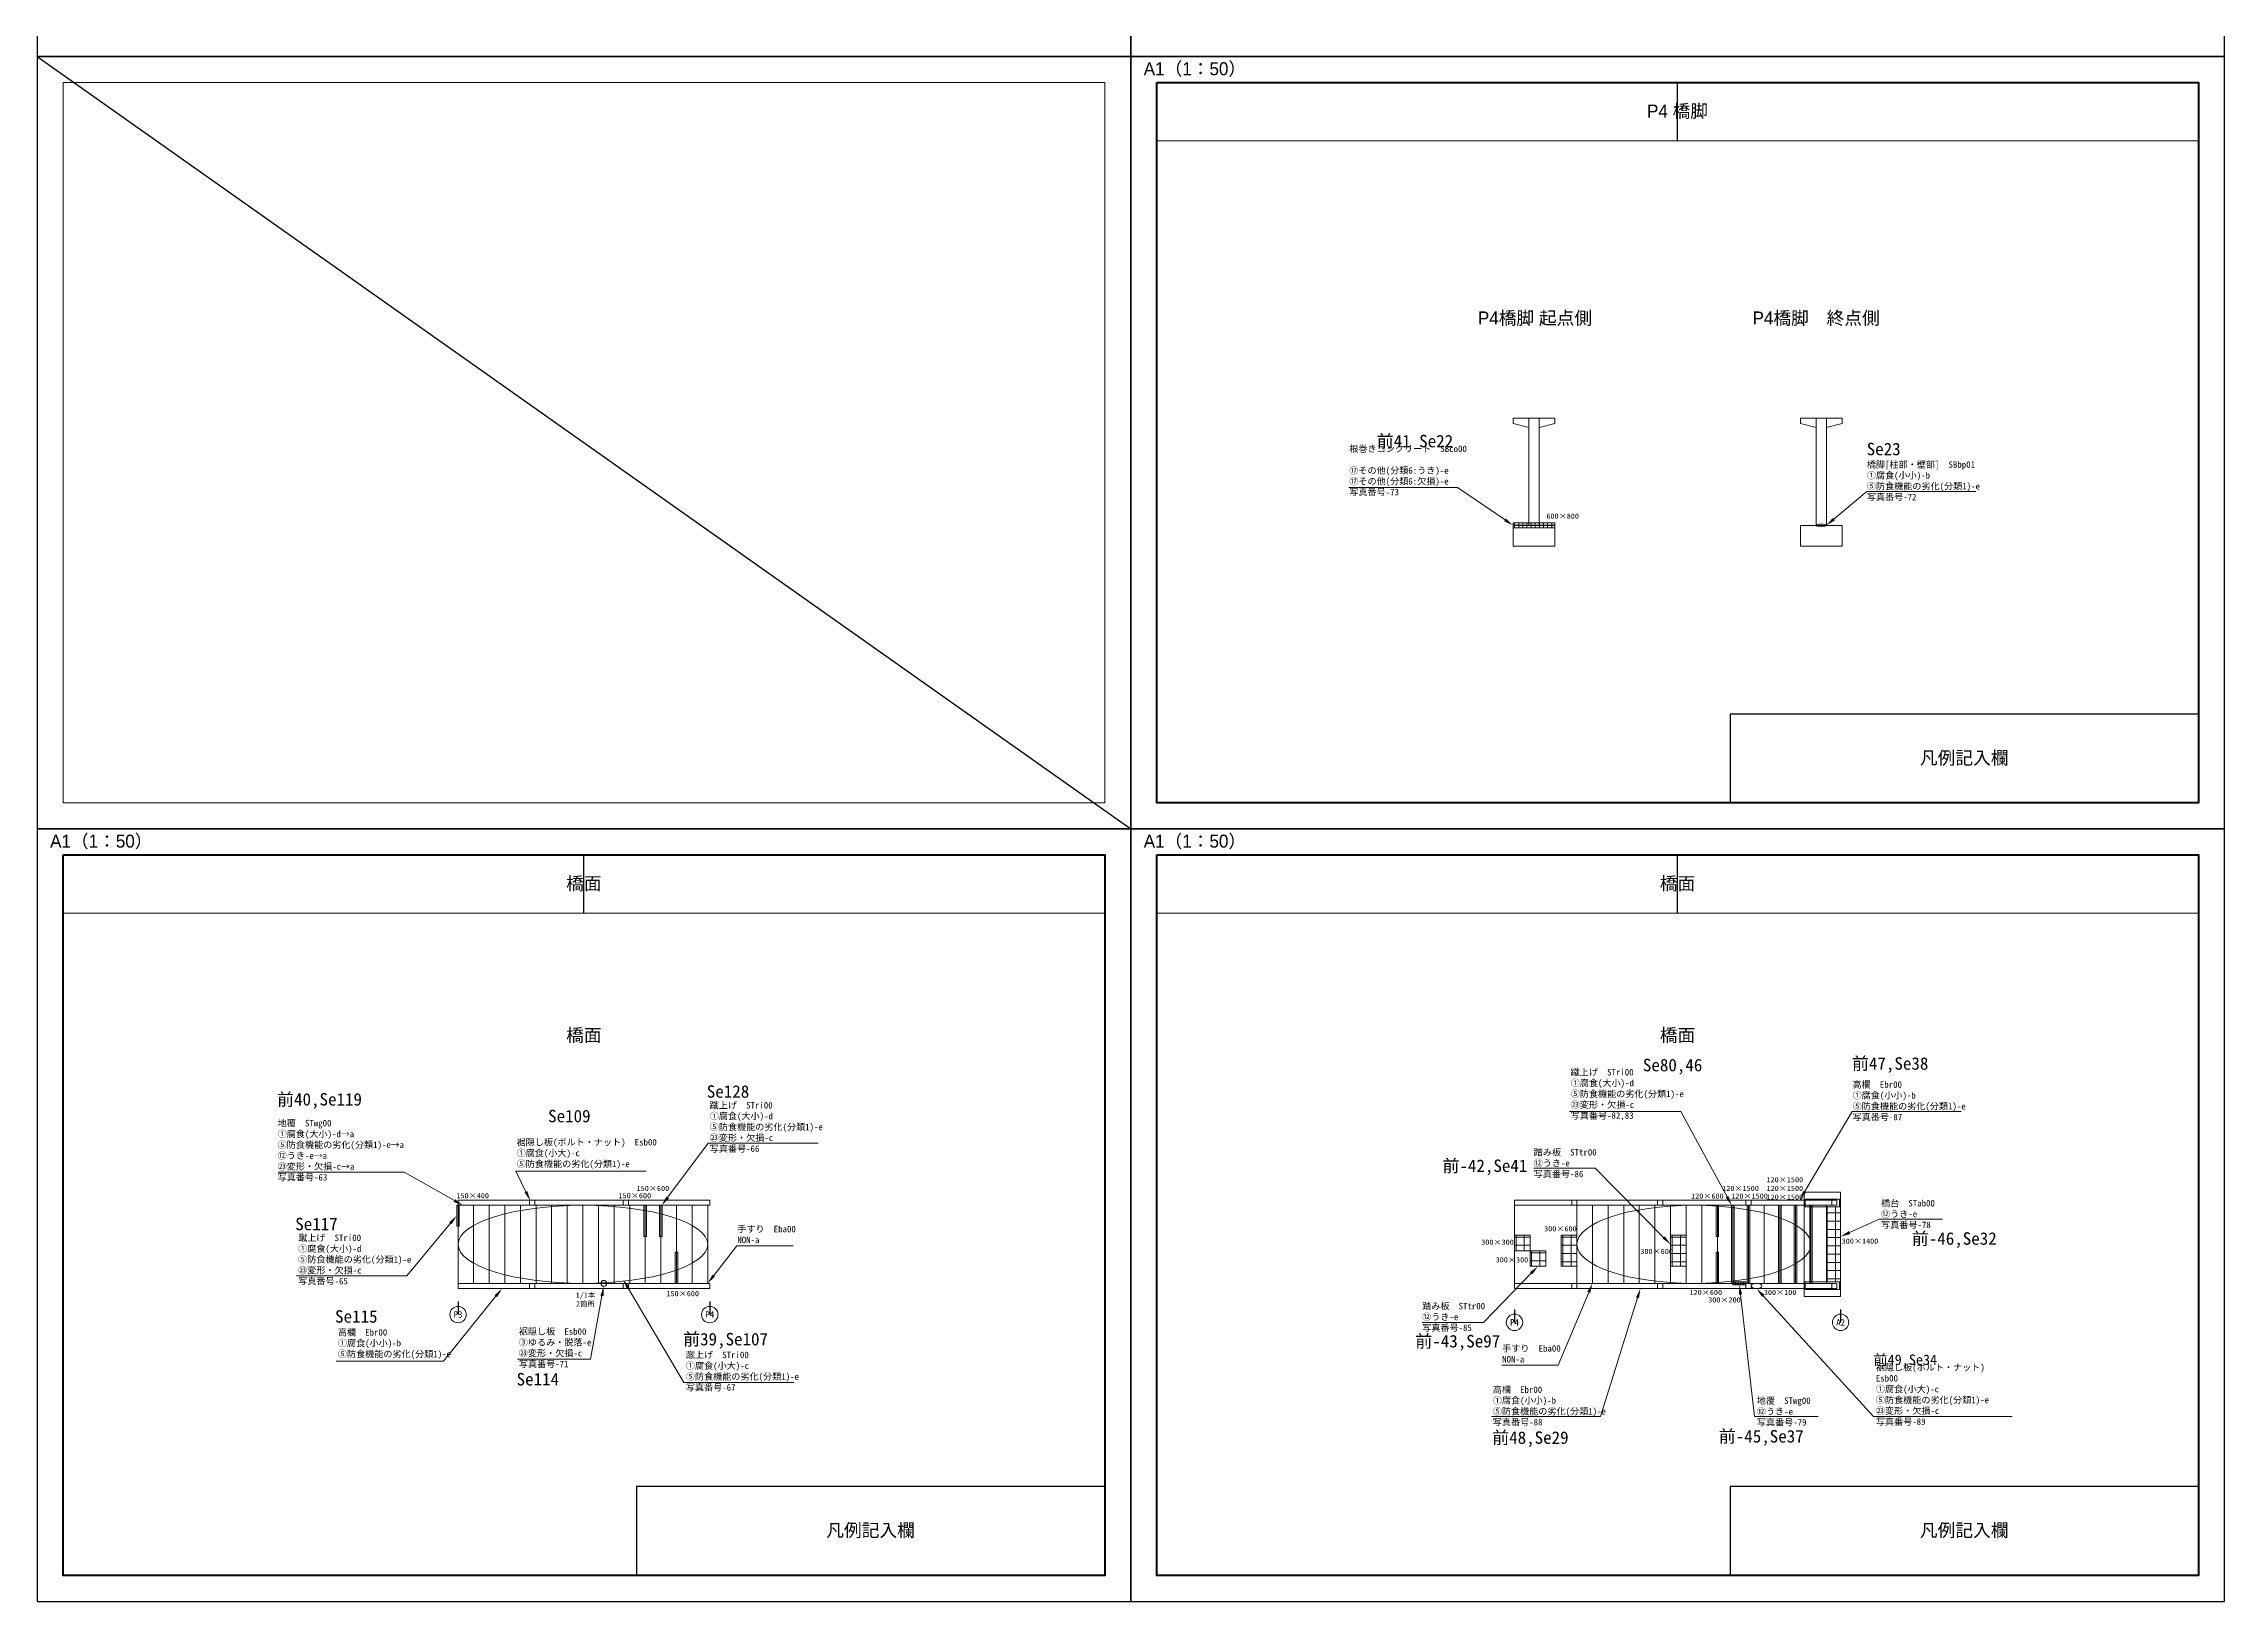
# Model space of a CAD drawing. Header units: millimetres. Extents: x 1420435 to 1630685, y -90750 to 107450.
# Drawn here: x 1546836 to 1630685, y -90750 to -30850 of the extents above; entities that cross this region are included whole.
import ezdxf
from ezdxf import colors
from ezdxf.entities.mleader import LeaderData, LeaderLine
from ezdxf.math import Vec2, Vec3

# ---------------------------------------------------------------- set-up
doc = ezdxf.new("R2010")
doc.units = ezdxf.units.MM
doc.layers.get('Defpoints').update_dxf_attribs({"color": 4})
for name, color, linetype, lineweight in [('D-DCR-HCH1', 7, 'Continuous', 13), ('D-MTR-FRAM', 7, 'Continuous', 13), ('D-STR', 1, 'Continuous', 13), ('D-STR-HTXT', 7, 'Continuous', 13), ('D-STR-TXT', 7, 'Continuous', 13), ('D-TTL', 2, 'Continuous', 140)]:
    doc.layers.add(name, color=color, linetype=linetype, lineweight=lineweight)
doc.styles.add('MS ゴシック', font='MS Gothic.ttf')
doc.styles.add('MSゴシック', font='MS Gothic.ttf')
doc.styles.get("Standard").update_dxf_attribs({"font": 'arial.ttf'})

msp = doc.modelspace()

# ---------------------------------------------------------------- hatches: boundary and pattern name
at = {"layer": 'D-DCR-HCH1'}
h = msp.add_hatch(dxfattribs=at)
h.set_pattern_fill('ANSI37', color=256, scale=50, angle=45)
h.set_pattern_definition([(90, (-230803.2, -108743.49), (-158.75, 0), []), (180, (-230803.2, -108743.49), (0, -158.75), [])])
h.paths.add_polyline_path([(1604937, -49476), (1604937, -49276), (1603337, -49276), (1603337, -49476)])
h = msp.add_hatch(dxfattribs=at)
h.set_pattern_fill('ANSI37', color=256, scale=100, angle=45)
h.set_pattern_definition([(90, (-502315.46, -239957.37), (-317.5, 0), []), (180, (-502315.46, -239957.37), (0, -317.5), [])])
h.paths.add_polyline_path([(1615930, -75581), (1615890, -75581), (1615890, -75581), (1615390, -75581), (1615390, -78461), (1615890, -78461), (1615930, -78461)])
h = msp.add_hatch(dxfattribs=at)
h.set_pattern_fill('ANSI37', color=1, scale=100, angle=45)
h.set_pattern_definition([(90, (-504115.46, -239301.62), (-317.5, 0), []), (180, (-504115.46, -239301.62), (0, -317.5), [])])
h.paths.add_polyline_path([(1603990, -76666), (1603390, -76666), (1603390, -77266), (1603990, -77266)])
h = msp.add_hatch(dxfattribs=at)
h.set_pattern_fill('ANSI37', color=256, scale=100, angle=45)
h.set_pattern_definition([(90, (-502315.46, -239301.62), (-317.5, 0), []), (180, (-502315.46, -239301.62), (0, -317.5), [])])
h.paths.add_polyline_path([(1605790, -76666), (1605190, -76666), (1605190, -77866), (1605790, -77866)])
h = msp.add_hatch(dxfattribs=at)
h.set_pattern_fill('ANSI37', color=256, scale=100, angle=45)
h.set_pattern_definition([(90, (-498115.46, -239301.62), (-317.5, 0), []), (180, (-498115.46, -239301.62), (0, -317.5), [])])
h.paths.add_polyline_path([(1609990, -76666), (1609390, -76666), (1609390, -77866), (1609990, -77866)])
h = msp.add_hatch(dxfattribs=at)
h.set_pattern_fill('ANSI37', color=1, scale=100, angle=45)
h.set_pattern_definition([(90, (-503515.46, -239901.62), (-317.5, 0), []), (180, (-503515.46, -239901.62), (0, -317.5), [])])
h.paths.add_polyline_path([(1604590, -77266), (1603990, -77266), (1603990, -77866), (1604590, -77866)])
h = msp.add_hatch(dxfattribs=at)
h.set_pattern_fill('ANSI37', color=1, scale=20, angle=45)
h.set_pattern_definition([(90, (-501715.456, -240010.93), (-63.5, 0), []), (180, (-501715.456, -240010.93), (-7e-15, -63.5), [])])
h.paths.add_polyline_path([(1612290, -78468), (1611790, -78468), (1611790, -78575), (1612290, -78575)])

# ---------------------------------------------------------------- linework, layer by layer
for points in [[(1603337, -49476), (1604937, -49476), (1604937, -49276), (1603337, -49276)], [(1605190, -76666), (1605190, -77866), (1605790, -77866), (1605790, -76666)], [(1609390, -76666), (1609390, -77866), (1609990, -77866), (1609990, -76666)]]:
    msp.add_lwpolyline(points, close=True, dxfattribs=at)
at = {"layer": 'D-DCR-HCH1', "color": 1}
for points in [[(1562720, -76321), (1562820, -76321), (1562820, -75521), (1562720, -75521)], [(1569920, -75521), (1569920, -76721), (1570020, -76721), (1570020, -75521)], [(1570520, -75521), (1570520, -76721), (1570620, -76721), (1570620, -75521)], [(1611140, -76721), (1611240, -76721), (1611240, -75521), (1611140, -75521)], [(1611740, -78521), (1611840, -78521), (1611840, -75521), (1611740, -75521)], [(1612340, -78521), (1612440, -78521), (1612440, -75521), (1612340, -75521)], [(1613540, -78521), (1613640, -78521), (1613640, -75521), (1613540, -75521)], [(1614140, -78521), (1614240, -78521), (1614240, -75521), (1614140, -75521)], [(1614740, -78521), (1614840, -78521), (1614840, -75521), (1614740, -75521)], [(1603390, -76666), (1603390, -77266), (1603990, -77266), (1603990, -76666)], [(1571120, -77321), (1571120, -78521), (1571220, -78521), (1571220, -77321)], [(1603990, -77266), (1603990, -77866), (1604590, -77866), (1604590, -77266)], [(1611140, -78521), (1611240, -78521), (1611240, -77321), (1611140, -77321)], [(1611790, -78575), (1612290, -78575), (1612290, -78468), (1611790, -78468)]]:
    msp.add_lwpolyline(points, close=True, dxfattribs=at)
at = {"layer": 'D-DCR-HCH1', "color": 7}
msp.add_lwpolyline([(1615390, -75581), (1615930, -75581), (1615930, -78461), (1615390, -78461)], close=True, dxfattribs=at)
at = {"layer": 'D-DCR-HCH1', "color": 1}
msp.add_circle((1568373, -78521), 113, dxfattribs=at)
for centre, major_axis, ratio in [((1615184, -49375), (-200, 1), 0.249999), ((1610290, -77021), (4500, 0), 0.333333)]:
    msp.add_ellipse(centre, major_axis=major_axis, ratio=ratio, dxfattribs=at)
at = {"layer": 'D-DCR-HCH1'}
for centre, major_axis, ratio in [((1567570, -77021), (-4800, 0), 0.3125), ((1612698, -78621), (-207, 0), 0.482362)]:
    msp.add_ellipse(centre, major_axis=major_axis, ratio=ratio, dxfattribs=at)
at = {"layer": 'D-MTR-FRAM'}
for points in [[(1547585, -32350), (1587635, -32350), (1587635, -60050), (1547585, -60050)], [(1589635, -34592), (1589635, -60050), (1629685, -60050), (1629685, -34592)], [(1547585, -64292), (1547585, -89750), (1587635, -89750), (1587635, -64292)], [(1589635, -64292), (1589635, -89750), (1629685, -89750), (1629685, -64292)]]:
    msp.add_lwpolyline(points, close=True, dxfattribs=at)
at = {"layer": 'D-STR', "color": 0}
for p, q in [((1603337, -45259), (1604937, -45259)), ((1603337, -45259), (1603337, -45459)), ((1604137, -45259), (1603637, -45259)), ((1603937, -49376), (1603937, -45259)), ((1603937, -45259), (1604337, -45259)), ((1604637, -45259), (1604137, -45259)), ((1604337, -49376), (1604337, -45259)), ((1604937, -45259), (1604937, -45459)), ((1614384, -45259), (1615984, -45259)), ((1614384, -45259), (1614384, -45459)), ((1615184, -45259), (1614684, -45259)), ((1614984, -49376), (1614984, -45259)), ((1614984, -45259), (1615384, -45259)), ((1615684, -45259), (1615184, -45259)), ((1615384, -49376), (1615384, -45259)), ((1615984, -45259), (1615984, -45459)), ((1603337, -45459), (1603937, -45609)), ((1604937, -45459), (1604337, -45609)), ((1614384, -45459), (1614984, -45609)), ((1615984, -45459), (1615384, -45609)), ((1603337, -49376), (1604937, -49376)), ((1604137, -49376), (1604537, -49376)), ((1614384, -49376), (1615984, -49376)), ((1615184, -49376), (1615584, -49376)), ((1572450, -75321), (1562770, -75321)), ((1562770, -75521), (1562770, -75321)), ((1572450, -75521), (1572450, -75321)), ((1615790, -75321), (1603390, -75321)), ((1603390, -75521), (1603390, -75321)), ((1614530, -75021), (1615930, -75021)), ((1614530, -75021), (1614530, -75321)), ((1614530, -75321), (1614530, -78721)), ((1615890, -75281), (1614570, -75281)), ((1614570, -75581), (1614570, -75281)), ((1615790, -75521), (1615790, -75321)), ((1615890, -75581), (1615890, -75281)), ((1615930, -75021), (1615930, -79021)), ((1572450, -75521), (1562770, -75521)), ((1562770, -75521), (1562770, -78521)), ((1563370, -75521), (1563370, -78521)), ((1563970, -75521), (1563970, -78521)), ((1564570, -75521), (1564570, -78521)), ((1565170, -75521), (1565170, -78521)), ((1565770, -75521), (1565770, -78521)), ((1566370, -75521), (1566370, -78521)), ((1566970, -75521), (1566970, -78521)), ((1567570, -75521), (1567570, -78521)), ((1568170, -75521), (1568170, -78521)), ((1568770, -75521), (1568770, -78521)), ((1569370, -75521), (1569370, -78521)), ((1569970, -75521), (1569970, -78521)), ((1570570, -75521), (1570570, -78521)), ((1571170, -75521), (1571170, -78521)), ((1571770, -75521), (1571770, -78521)), ((1572370, -75521), (1572370, -78521)), ((1615790, -75521), (1603390, -75521)), ((1603390, -75521), (1603390, -78521)), ((1605790, -75521), (1605790, -78521)), ((1606390, -75521), (1606390, -78521)), ((1606990, -75521), (1606990, -78521)), ((1607590, -75521), (1607590, -78521)), ((1608190, -75521), (1608190, -78521)), ((1608790, -75521), (1608790, -78521)), ((1609390, -75521), (1609390, -78521)), ((1609990, -75521), (1609990, -78521)), ((1610590, -75521), (1610590, -78521)), ((1611190, -75521), (1611190, -78521)), ((1611790, -75521), (1611790, -78521)), ((1612390, -75521), (1612390, -78521)), ((1612990, -75521), (1612990, -78521)), ((1613590, -75521), (1613590, -78521)), ((1614190, -75521), (1614190, -78521)), ((1615890, -75581), (1614570, -75581)), ((1614790, -75521), (1614790, -78521)), ((1615390, -75521), (1615390, -78521)), ((1572450, -78521), (1562770, -78521)), ((1562770, -78721), (1562770, -78521)), ((1572450, -78721), (1562770, -78721)), ((1572450, -78721), (1572450, -78521)), ((1615790, -78521), (1603390, -78521)), ((1603390, -78721), (1603390, -78521)), ((1615790, -78721), (1603390, -78721)), ((1614530, -78721), (1614530, -79021)), ((1615890, -78461), (1614570, -78461)), ((1614570, -78461), (1614570, -78761)), ((1615890, -78761), (1614570, -78761)), ((1615790, -78521), (1615790, -78721)), ((1615890, -78461), (1615890, -78761)), ((1615930, -79021), (1614530, -79021))]:
    msp.add_line(p, q, dxfattribs=at)
for points in [[(1603337, -49376), (1604937, -49376), (1604937, -50176), (1603337, -50176)], [(1614384, -49376), (1615984, -49376), (1615984, -50176), (1614384, -50176)], [(1565520, -75521), (1565720, -75521), (1565720, -75321), (1565520, -75321)], [(1569120, -75521), (1569320, -75521), (1569320, -75321), (1569120, -75321)], [(1605790, -75521), (1605590, -75521), (1605590, -75321), (1605790, -75321)], [(1609090, -75521), (1608890, -75521), (1608890, -75321), (1609090, -75321)], [(1612490, -75521), (1612290, -75521), (1612290, -75321), (1612490, -75321)], [(1615790, -75521), (1615590, -75521), (1615590, -75321), (1615790, -75321)], [(1565520, -78521), (1565720, -78521), (1565720, -78721), (1565520, -78721)], [(1569120, -78521), (1569320, -78521), (1569320, -78721), (1569120, -78721)], [(1605790, -78521), (1605590, -78521), (1605590, -78721), (1605790, -78721)], [(1609090, -78521), (1608890, -78521), (1608890, -78721), (1609090, -78721)], [(1612490, -78521), (1612290, -78521), (1612290, -78721), (1612490, -78721)], [(1615790, -78521), (1615590, -78521), (1615590, -78721), (1615790, -78721)]]:
    msp.add_lwpolyline(points, close=True, dxfattribs=at)
at = {"layer": 'D-STR-TXT'}
for centre in [(1562770, -79721), (1572450, -79721), (1603390, -80021), (1615930, -80021)]:
    msp.add_circle(centre, 315, dxfattribs=at)
at = {"layer": 'D-TTL', "linetype": 'Continuous'}
for points in [[(1589635, -32350), (1629685, -32350), (1629685, -60050), (1589635, -60050)], [(1547585, -62050), (1587635, -62050), (1587635, -89750), (1547585, -89750)], [(1589635, -62050), (1629685, -62050), (1629685, -89750), (1589635, -89750)]]:
    msp.add_lwpolyline(points, close=True, dxfattribs=at)
at = {"layer": 'Defpoints'}
for p, q in [((1546585, -31350), (1588635, -61050)), ((1609660, -34592), (1609660, -32350)), ((1567610, -64292), (1567610, -62050)), ((1609660, -64292), (1609660, -62050)), ((1562770, -79221), (1562770, -79721)), ((1572450, -79221), (1572450, -79721)), ((1603390, -79521), (1603390, -80021)), ((1615930, -79521), (1615930, -80021))]:
    msp.add_line(p, q, dxfattribs=at)
at = {"layer": 'Defpoints', "linetype": 'Continuous'}
for points in [[(1546585, -31350), (1588635, -31350), (1588635, -1650), (1546585, -1650)], [(1588635, -31350), (1630685, -31350), (1630685, -1650), (1588635, -1650)], [(1546585, -61050), (1588635, -61050), (1588635, -31350), (1546585, -31350)], [(1588635, -61050), (1630685, -61050), (1630685, -31350), (1588635, -31350)], [(1546585, -90750), (1588635, -90750), (1588635, -61050), (1546585, -61050)], [(1588635, -90750), (1630685, -90750), (1630685, -61050), (1588635, -61050)]]:
    msp.add_lwpolyline(points, close=True, dxfattribs=at)
at = {"layer": 'Defpoints'}
for points in [[(1611678, -60050), (1629685, -60050), (1629685, -56635), (1611678, -56635)], [(1569628, -89750), (1587635, -89750), (1587635, -86335), (1569628, -86335)], [(1611678, -89750), (1629685, -89750), (1629685, -86335), (1611678, -86335)]]:
    msp.add_lwpolyline(points, close=True, dxfattribs=at)

# ---------------------------------------------------------------- texts
at = {"layer": 'D-STR-HTXT', "char_height": 250, "attachment_point": 7, "style": 'MSゴシック'}
for s, width, gutter_width, heights, insert in [('根巻きコンクリート\u3000SBco00\u3000\\P⑰その他(分類6:うき)-e\\P⑰その他(分類6:欠損)-e\\P写真番号-73', 4536.57, 25, [0], (1597039, -48251)), ('高欄\u3000Ebr00\u3000\\P①腐食(小小)-b\\P⑤防食機能の劣化(分類1)-e\\P\\pxt12;写真番号-87\u3000', 5003.85, 50, [0], (1616389, -72281)), ('裾隠し板(ボルト・ナット)\u3000Esb00\\P①腐食(小大)-c\\P⑤防食機能の劣化(分類1)-e', 5128.13, 25, [0], (1565022, -74120)), ('踏み板\u3000STtr00\u3000\\P⑫うき-e\\P\\pxt12;写真番号-86', 5003.85, 50, [0], (1604130, -74469)), ('橋台\u3000STab00\u3000\\P⑫うき-e\\P写真番号-78', 5003.85, 50, [0], (1617484, -76427)), ('手すり\u3000Eba00\u3000\\PNON-a', 5751.12, 50, [0], (1573508, -76980)), ('高欄\u3000Ebr00\\P①腐食(小小)-b\\P⑤防食機能の劣化(分類1)-e', 4536.57, 25, [0], (1558149, -81429)), ('蹴上げ\u3000STri00\u3000\\P①腐食(小大)-c\\P⑤防食機能の劣化(分類1)-e\\P写真番号-67', 4536.57, 25, [1614], (1571529, -82676)), ('手すり\u3000Eba00\u3000\\PNON-a', 5751.12, 50, [0], (1602917, -81570)), ('裾隠し板(ボルト・ナット)\u3000Esb00\\P①腐食(小大)-c\\P⑤防食機能の劣化(分類1)-e\\P㉓変形・欠損-c\\P写真番号-89', 5003.85, 50, [0], (1617284, -83992)), ('高欄\u3000Ebr00\u3000\\P①腐食(小小)-b\\P⑤防食機能の劣化(分類1)-e\\P\\pxt12;写真番号-88', 5003.85, 50, [0], (1602556, -84012))]:
    msp.add_mtext_dynamic_manual_height_columns(s, width=width, gutter_width=gutter_width, heights=heights, dxfattribs=dict(at, insert=insert))
at = {"layer": 'D-STR-HTXT', "color": 1, "char_height": 250, "attachment_point": 7, "style": 'MSゴシック'}
for s, width, gutter_width, insert in [('橋脚[柱部・壁部]\u3000SBbp01\u3000\\P①腐食(小小)-b\\P⑤防食機能の劣化(分類1)-e\\P写真番号-72', 5003.85, 50, (1616937, -48440)), ('蹴上げ\u3000STri00\u3000\\P①腐食(大小)-d\\P⑤防食機能の劣化(分類1)-e\\P㉓変形・欠損-c\\P写真番号-82,83', 4536.57, 25, (1605551, -72259)), ('蹴上げ\u3000STri00\u3000\\P①腐食(大小)-d\\P⑤防食機能の劣化(分類1)-e\\P㉓変形・欠損-c\\P写真番号-66', 4536.57, 25, (1572447, -73495)), ('蹴上げ\u3000STri00\u3000\\P①腐食(大小)-d\\P⑤防食機能の劣化(分類1)-e\\P㉓変形・欠損-c\\P写真番号-65', 4536.57, 25, (1556623, -78590)), ('踏み板\u3000STtr00\u3000\\P⑫うき-e\\P\\pxt12;写真番号-85', 5003.85, 50, (1599841, -80383)), ('裾隠し板\u3000Esb00\u3000\\P③ゆるみ・脱落-e\\P㉓変形・欠損-c\\P写真番号-71', 4536.57, 25, (1565107, -81777)), ('地覆\u3000STwg00\u3000\\P⑫うき-e\\P\\pxt12;写真番号-79', 5003.85, 50, (1612708, -84018))]:
    msp.add_mtext_dynamic_manual_height_columns(s, width=width, gutter_width=gutter_width, heights=[0], dxfattribs=dict(at, insert=insert))
at = {"layer": 'D-STR-HTXT', "color": 5, "insert": (1555834, -74597), "char_height": 250, "attachment_point": 7, "style": 'MSゴシック'}
msp.add_mtext_dynamic_manual_height_columns('\\pxt4,5;地覆\u3000STwg00\u3000\\P\\ptz;①腐食(大小)-d→a\\P⑤防食機能の劣化(分類1)-e→a\\P⑫うき-e→a\\P㉓変形・欠損-c→a\\P写真番号-63', width=5003.85, gutter_width=50, heights=[0], dxfattribs=at)
at = {"layer": 'D-STR-TXT', "char_height": 500, "attachment_point": 5, "style": 'MS ゴシック'}
for s, insert in [('{\\fMS PGothic|b0|i0|c128|p50;P4 橋脚}', (1609660, -33471)), ('{\\fMS PGothic|b0|i0|c128|p50;P4橋脚 起点側}', (1604179, -41430)), ('{\\fMS PGothic|b0|i0|c128|p50;P4橋脚\u3000終点側}', (1614990, -41430)), ('{\\fMS PGothic|b0|i0|c128|p50;橋面}', (1567610, -63171)), ('{\\fMS PGothic|b0|i0|c128|p50;橋面}', (1609660, -63171)), ('{\\fMS PGothic|b0|i0|c128|p50;橋面}', (1567610, -69004)), ('{\\fMS PGothic|b0|i0|c128|p50;橋面}', (1609660, -69004))]:
    msp.add_mtext(s, dxfattribs=dict(at, insert=insert))
at = {"layer": 'D-STR-TXT', "attachment_point": 5, "style": 'MSゴシック'}
for s, width, gutter_width, insert, char_height in [('600×800', 4536.57, 25, (1605245, -49023), 200), ('300×600', 4536.57, 25, (1605156, -76423), 200), ('300×1400', 4536.57, 25, (1616674, -76899), 200), ('300×600', 4536.57, 25, (1608856, -77294), 200), ('300×100', 4536.57, 25, (1613604, -78869), 200), ('P3', 7776.97, 42.9, (1562770, -79721), 250), ('P4', 7776.97, 42.9, (1572450, -79721), 250), ('P4', 7776.97, 42.9, (1603390, -80021), 250), ('A2', 7776.97, 42.9, (1615930, -80021), 250)]:
    msp.add_mtext_dynamic_manual_height_columns(s, width=width, gutter_width=gutter_width, heights=[0], dxfattribs=dict(at, insert=insert, char_height=char_height))
at = {"layer": 'D-STR-TXT', "color": 1, "char_height": 200, "attachment_point": 5, "style": 'MSゴシック'}
for s, insert in [('120×1500\\P120×1500\\P120×1500', (1613784, -74871)), ('150×400', (1563335, -75150)), ('150×600', (1569568, -75150)), ('150×600', (1570263, -74871)), ('120×600', (1610807, -75166)), ('120×1500', (1612081, -74871)), ('120×1500', (1612428, -75167)), ('300×300', (1602738, -76938)), ('300×300', (1603292, -77619)), ('150×600', (1571410, -78917)), ('120×600', (1610745, -78874)), ('1/1本\\P2箇所', (1567668, -79152)), ('300×200', (1611464, -79158))]:
    msp.add_mtext_dynamic_manual_height_columns(s, width=4536.57, gutter_width=25, heights=[0], dxfattribs=dict(at, insert=insert))
at = {"layer": 'Defpoints', "style": 'MS ゴシック'}
msp.add_text('前49,Se34\u3000', height=400, dxfattribs=at).set_placement((1617190, -81659))
at = {"layer": 'Defpoints', "char_height": 500}
for s, insert, attachment_point, style in [('{\\fMS PGothic|b0|i0|c128|p50;A1（1：50）}', (1589135, -31850), 4, 'MS ゴシック'), ('{\\fMS PGothic|b0|i0|c128|p50;凡例記入欄}', (1620682, -58343), 5, 'MSゴシック'), ('{\\fMS PGothic|b0|i0|c128|p50;A1（1：50）}', (1547085, -61550), 4, 'MS ゴシック'), ('{\\fMS PGothic|b0|i0|c128|p50;A1（1：50）}', (1589135, -61550), 4, 'MS ゴシック'), ('{\\fMS PGothic|b0|i0|c128|p50;凡例記入欄}', (1578632, -88043), 5, 'MSゴシック'), ('{\\fMS PGothic|b0|i0|c128|p50;凡例記入欄}', (1620682, -88043), 5, 'MSゴシック')]:
    msp.add_mtext(s, dxfattribs=dict(at, insert=insert, attachment_point=attachment_point, style=style))
at = {"layer": 'Defpoints', "char_height": 480, "attachment_point": 1, "style": 'MS ゴシック'}
for s, width, heights, insert in [('前41 Se22', 6308.21, [685], (1598092, -45894)), ('Se23', 4258.34, [481], (1616932, -46199)), ('Se80,46', 6308.21, [685], (1608328, -69888)), ('前47,Se38', 6349.39, [968], (1616364, -69827)), ('前40,Se119', 4258.34, [481], (1555810, -71206)), ('Se128', 6308.21, [685], (1572335, -70904)), ('Se109', 4258.34, [481], (1566234, -71849)), ('前-42,Se41', 9024.11, [711], (1600618, -73760)), ('Se117', 6308.21, [685], (1556511, -75999)), ('前-46,Se32 ', 5824.7, [899], (1618665, -76558)), ('Se115', 4258.34, [481], (1558043, -79554)), ('前39,Se107', 4258.34, [481], (1571422, -80427)), ('前-43,Se97', 9024.11, [711], (1599574, -80505)), ('Se114', 6308.21, [685], (1565022, -81967)), ('前48,Se29', 6349.39, [968], (1602531, -84212)), ('前-45,Se37', 9024.11, [711], (1611244, -84162))]:
    msp.add_mtext_dynamic_manual_height_columns(s, width=width, gutter_width=80, heights=heights, dxfattribs=dict(at, insert=insert))

# ---------------------------------------------------------------- leaders
at = {"layer": 'D-STR-HTXT', "color": 1}
ml = msp.add_multileader_mtext('Standard', dxfattribs=at)
ml.set_content('', color=1, style='MSゴシック')
ml.set_leader_properties(color=256, linetype='ByLayer', lineweight=13)
ml.build(insert=Vec2(0, 0))
ml.multileader.update_dxf_attribs({"text_left_attachment_type": 8, "text_right_attachment_type": 5, "dogleg_length": 2500, "arrow_head_size": 375})
ctx = ml.context
ctx.base_point, ctx.char_height, ctx.arrow_head_size, ctx.plane_origin = Vec3(1621132, -48068), 400, 375, Vec3(1623392, -46454)
ctx.left_attachment, ctx.right_attachment, ctx.text_align_type = 8, 5, 2
notes = []
notes.append((ctx, [(0, (1, 1, 0), (1616933, -48068), (1, 0), 4199, [(0, [(1615384, -49375)], 0, [])])]))
ctx.mtext.insert, ctx.mtext.alignment, ctx.mtext.flow_direction = Vec3(1621134, -47668), 3, 5
at = {"layer": 'D-STR-HTXT'}
ml = msp.add_multileader_mtext('Standard', dxfattribs=at)
ml.set_content('')
ml.set_leader_properties(color=256, linetype='ByLayer', lineweight=13)
ml.build(insert=Vec2(0, 0))
ml.multileader.update_dxf_attribs({"text_left_attachment_type": 8, "text_right_attachment_type": 5, "dogleg_length": 5000, "arrow_head_size": 375})
ctx = ml.context
ctx.base_point, ctx.char_height, ctx.arrow_head_size, ctx.landing_gap_size, ctx.plane_origin = Vec3(1597022, -47915), 100, 375, 1, Vec3(1597114, -48773)
ctx.left_attachment, ctx.right_attachment = 8, 5
notes.append((ctx, [(1, (1, 1, 0), (1601199, -47915), (-1, 0), 4177, [(0, [(1603337, -49376)], 0, [])])]))
ctx.mtext, ml.multileader.dxf.content_type = None, 0
at = {"layer": 'D-STR-HTXT', "color": 1}
ml = msp.add_multileader_mtext('Standard', dxfattribs=at)
ml.set_content('')
ml.set_leader_properties(color=256, linetype='ByLayer', lineweight=13)
ml.build(insert=Vec2(0, 0))
ml.multileader.update_dxf_attribs({"text_left_attachment_type": 8, "text_right_attachment_type": 5, "dogleg_length": 5000, "arrow_head_size": 375})
ctx = ml.context
ctx.base_point, ctx.char_height, ctx.arrow_head_size, ctx.landing_gap_size, ctx.plane_origin = Vec3(1605504, -71915), 100, 375, 1, Vec3(1606600, -72773)
ctx.left_attachment, ctx.right_attachment = 8, 5
notes.append((ctx, [(1, (1, 1, 0), (1609789, -71915), (-1, 0), 4285, [(0, [(1611740, -75521)], 0, [])])]))
ctx.mtext, ml.multileader.dxf.content_type = None, 0
at = {"layer": 'D-STR-HTXT'}
ml = msp.add_multileader_mtext('Standard', dxfattribs=at)
ml.set_content('', color=1, style='MSゴシック')
ml.set_leader_properties(color=256, linetype='ByLayer', lineweight=13)
ml.build(insert=Vec2(0, 0))
ml.multileader.update_dxf_attribs({"text_left_attachment_type": 8, "text_right_attachment_type": 5, "dogleg_length": 4099, "arrow_head_size": 375})
ctx = ml.context
ctx.base_point, ctx.char_height, ctx.arrow_head_size, ctx.plane_origin = Vec3(1620565, -71915), 400, 375, Vec3(1623521, -70296)
ctx.left_attachment, ctx.right_attachment, ctx.text_align_type = 8, 5, 2
notes.append((ctx, [(0, (1, 1, 0), (1616373, -71915), (1, 0), 4192, [(0, [(1614356, -75321)], 0, [])])]))
ctx.mtext.insert, ctx.mtext.alignment, ctx.mtext.flow_direction = Vec3(1620567, -71515), 3, 5
at = {"layer": 'D-STR-HTXT', "color": 1}
ml = msp.add_multileader_mtext('Standard', dxfattribs=at)
ml.set_content('')
ml.set_leader_properties(color=256, linetype='ByLayer', lineweight=13)
ml.build(insert=Vec2(0, 0))
ml.multileader.update_dxf_attribs({"text_left_attachment_type": 8, "text_right_attachment_type": 5, "dogleg_length": 5000, "arrow_head_size": 375})
ctx = ml.context
ctx.base_point, ctx.char_height, ctx.arrow_head_size, ctx.landing_gap_size, ctx.plane_origin = Vec3(1576621, -73134), 100, 375, 1, Vec3(1567088, -72122)
ctx.left_attachment, ctx.right_attachment = 8, 5
notes.append((ctx, [(0, (1, 1, 0), (1572385, -73134), (1, 0), 4237, [(0, [(1570605, -75521)], 0, [])])]))
ctx.mtext, ml.multileader.dxf.content_type = None, 0
at = {"layer": 'D-STR-HTXT'}
ml = msp.add_multileader_mtext('Standard', dxfattribs=at)
ml.set_content('', color=1, style='MSゴシック')
ml.set_leader_properties(color=256, linetype='ByLayer', lineweight=13)
ml.build(insert=Vec2(0, 0))
ml.multileader.update_dxf_attribs({"text_left_attachment_type": 8, "text_right_attachment_type": 5, "dogleg_length": 4192, "arrow_head_size": 375})
ctx = ml.context
ctx.base_point, ctx.char_height, ctx.arrow_head_size, ctx.plane_origin = Vec3(1604126, -74097), 400, 375, Vec3(1609415, -72483)
ctx.left_attachment, ctx.right_attachment, ctx.text_align_type = 8, 5, 2
notes.append((ctx, [(1, (1, 1, 0), (1606490, -74097), (-1, 0), 2359, [(0, [(1609390, -77021)], 0, [])])]))
ctx.mtext.insert, ctx.mtext.alignment, ctx.mtext.flow_direction = Vec3(1604128, -73697), 3, 5
at = {"layer": 'D-STR-HTXT', "color": 5}
ml = msp.add_multileader_mtext('Standard', dxfattribs=at)
ml.set_content('', color=1, style='MSゴシック')
ml.set_leader_properties(color=256, linetype='ByLayer', lineweight=13)
ml.build(insert=Vec2(0, 0))
ml.multileader.update_dxf_attribs({"text_left_attachment_type": 8, "text_right_attachment_type": 5, "dogleg_length": 2948, "arrow_head_size": 375})
ctx = ml.context
ctx.base_point, ctx.char_height, ctx.arrow_head_size, ctx.plane_origin = Vec3(1555851, -74251), 400, 375, Vec3(1564950, -78247)
ctx.left_attachment, ctx.right_attachment, ctx.text_align_type = 8, 5, 2
notes.append((ctx, [(1, (1, 1, 0), (1560696, -74251), (-1, 0), 4841, [(0, [(1562956, -75521)], 0, [])])]))
ctx.mtext.insert, ctx.mtext.alignment, ctx.mtext.flow_direction = Vec3(1555853, -73851), 3, 5
at = {"layer": 'D-STR-HTXT'}
ml = msp.add_multileader_mtext('Standard', dxfattribs=at)
ml.set_content('')
ml.set_leader_properties(color=256, linetype='ByLayer', lineweight=13)
ml.build(insert=Vec2(0, 0))
ml.multileader.update_dxf_attribs({"text_left_attachment_type": 8, "text_right_attachment_type": 5, "dogleg_length": 5000, "arrow_head_size": 375})
ctx = ml.context
ctx.base_point, ctx.char_height, ctx.arrow_head_size, ctx.landing_gap_size, ctx.plane_origin = Vec3(1569998, -74201), 100, 375, 1, Vec3(1564984, -74622)
ctx.left_attachment, ctx.right_attachment = 8, 5
notes.append((ctx, [(0, (1, 1, 0), (1564987, -74201), (1, 0), 5011, [(0, [(1565548, -75339)], 0, [])])]))
ctx.mtext, ml.multileader.dxf.content_type = None, 0
at = {"layer": 'D-STR-HTXT', "color": 1}
ml = msp.add_multileader_mtext('Standard', dxfattribs=at)
ml.set_content('')
ml.set_leader_properties(color=256, linetype='ByLayer', lineweight=13)
ml.build(insert=Vec2(0, 0))
ml.multileader.update_dxf_attribs({"text_left_attachment_type": 8, "text_right_attachment_type": 5, "dogleg_length": 5000, "arrow_head_size": 375})
ctx = ml.context
ctx.base_point, ctx.char_height, ctx.arrow_head_size, ctx.landing_gap_size, ctx.plane_origin = Vec3(1556560, -78229), 100, 375, 1, Vec3(1570330, -77217)
ctx.left_attachment, ctx.right_attachment = 8, 5
notes.append((ctx, [(0, (1, 1, 0), (1560797, -78229), (-1, 0), 4237, [(0, [(1562720, -75921)], 0, [])])]))
ctx.mtext, ml.multileader.dxf.content_type = None, 0
at = {"layer": 'D-STR-HTXT'}
ml = msp.add_multileader_mtext('Standard', dxfattribs=at)
ml.set_content('', color=1, style='MSゴシック')
ml.set_leader_properties(color=256, linetype='ByLayer', lineweight=13)
ml.build(insert=Vec2(0, 0))
ml.multileader.update_dxf_attribs({"text_left_attachment_type": 8, "text_right_attachment_type": 5, "dogleg_length": 4192, "arrow_head_size": 375})
ctx = ml.context
ctx.base_point, ctx.char_height, ctx.arrow_head_size, ctx.plane_origin = Vec3(1619843, -76055), 400, 375, Vec3(1622769, -74442)
ctx.left_attachment, ctx.right_attachment, ctx.text_align_type = 8, 5, 2
notes.append((ctx, [(0, (1, 1, 0), (1617409, -76055), (1, 0), 2434, [(0, [(1615930, -76723)], 0, [])])]))
ctx.mtext.insert, ctx.mtext.alignment, ctx.mtext.flow_direction = Vec3(1619845, -75655), 3, 5
ml = msp.add_multileader_mtext('Standard', dxfattribs=at)
ml.set_content('', color=1, style='MSゴシック')
ml.set_leader_properties(color=256, linetype='ByLayer', lineweight=13)
ml.build(insert=Vec2(0, 0))
ml.multileader.update_dxf_attribs({"text_left_attachment_type": 8, "text_right_attachment_type": 5, "dogleg_length": 2948, "arrow_head_size": 375})
ctx = ml.context
ctx.base_point, ctx.char_height, ctx.arrow_head_size, ctx.plane_origin = Vec3(1575659, -77078), 400, 375, Vec3(1582624, -80630)
ctx.left_attachment, ctx.right_attachment, ctx.text_align_type = 8, 5, 2
notes.append((ctx, [(0, (1, 1, 0), (1573495, -77078), (1, 0), 2164, [(0, [(1572370, -78521)], 0, [])])]))
ctx.mtext.insert, ctx.mtext.alignment, ctx.mtext.flow_direction = Vec3(1575661, -76678), 3, 5
at = {"layer": 'D-STR-HTXT', "color": 1}
ml = msp.add_multileader_mtext('Standard', dxfattribs=at)
ml.set_content('', color=1, style='MSゴシック')
ml.set_leader_properties(color=256, linetype='ByLayer', lineweight=13)
ml.build(insert=Vec2(0, 0))
ml.multileader.update_dxf_attribs({"text_left_attachment_type": 8, "text_right_attachment_type": 5, "dogleg_length": 4192, "arrow_head_size": 375})
ctx = ml.context
ctx.base_point, ctx.char_height, ctx.arrow_head_size, ctx.plane_origin = Vec3(1599837, -80031), 400, 375, Vec3(1605126, -78417)
ctx.left_attachment, ctx.right_attachment, ctx.text_align_type = 8, 5, 2
notes.append((ctx, [(1, (1, 1, 0), (1602201, -80031), (-1, 0), 2359, [(0, [(1604290, -77866)], 0, [])])]))
ctx.mtext.insert, ctx.mtext.alignment, ctx.mtext.flow_direction = Vec3(1599839, -79631), 3, 5
at = {"layer": 'D-STR-HTXT'}
ml = msp.add_multileader_mtext('Standard', dxfattribs=at)
ml.set_content('')
ml.set_leader_properties(color=256, linetype='ByLayer', lineweight=13)
ml.build(insert=Vec2(0, 0))
ml.multileader.update_dxf_attribs({"text_left_attachment_type": 8, "text_right_attachment_type": 5, "dogleg_length": 5000, "arrow_head_size": 375})
ctx = ml.context
ctx.base_point, ctx.char_height, ctx.arrow_head_size, ctx.landing_gap_size, ctx.plane_origin = Vec3(1558086, -81508), 100, 375, 1, Vec3(1557013, -82317)
ctx.left_attachment, ctx.right_attachment = 8, 5
notes.append((ctx, [(1, (1, 1, 0), (1562217, -81508), (-1, 0), 4131, [(0, [(1564462, -78721)], 0, [])])]))
ctx.mtext, ml.multileader.dxf.content_type = None, 0
at = {"layer": 'D-STR-HTXT', "color": 1}
ml = msp.add_multileader_mtext('Standard', dxfattribs=at)
ml.set_content('')
ml.set_leader_properties(color=256, linetype='ByLayer', lineweight=13)
ml.build(insert=Vec2(0, 0))
ml.multileader.update_dxf_attribs({"text_left_attachment_type": 8, "text_right_attachment_type": 5, "dogleg_length": 5000, "arrow_head_size": 375})
ctx = ml.context
ctx.base_point, ctx.char_height, ctx.arrow_head_size, ctx.landing_gap_size, ctx.plane_origin = Vec3(1565052, -81433), 100, 375, 1, Vec3(1564878, -82291)
ctx.left_attachment, ctx.right_attachment = 8, 5
notes.append((ctx, [(1, (1, 1, 0), (1567868, -81433), (-1, 0), 2816, [(0, [(1568371, -78635)], 0, [])])]))
ctx.mtext, ml.multileader.dxf.content_type = None, 0
at = {"layer": 'D-STR-HTXT'}
ml = msp.add_multileader_mtext('Standard', dxfattribs=at)
ml.set_content('')
ml.set_leader_properties(color=256, linetype='ByLayer', lineweight=13)
ml.build(insert=Vec2(0, 0))
ml.multileader.update_dxf_attribs({"text_left_attachment_type": 8, "text_right_attachment_type": 5, "dogleg_length": 5000, "arrow_head_size": 375})
ctx = ml.context
ctx.base_point, ctx.char_height, ctx.arrow_head_size, ctx.landing_gap_size, ctx.plane_origin = Vec3(1575684, -82329), 100, 375, 1, Vec3(1580600, -80498)
ctx.left_attachment, ctx.right_attachment = 8, 5
notes.append((ctx, [(0, (1, 1, 0), (1571455, -82329), (1, 0), 4229, [(0, [(1569120, -78378)], 0, [])])]))
ctx.mtext, ml.multileader.dxf.content_type = None, 0
ml = msp.add_multileader_mtext('Standard', dxfattribs=at)
ml.set_content('', color=1, style='MSゴシック')
ml.set_leader_properties(color=256, linetype='ByLayer', lineweight=13)
ml.build(insert=Vec2(0, 0))
ml.multileader.update_dxf_attribs({"text_left_attachment_type": 8, "text_right_attachment_type": 5, "dogleg_length": 4099, "arrow_head_size": 375})
ctx = ml.context
ctx.base_point, ctx.char_height, ctx.arrow_head_size, ctx.plane_origin = Vec3(1602500, -83646), 400, 375, Vec3(1609689, -82026)
ctx.left_attachment, ctx.right_attachment, ctx.text_align_type = 8, 5, 2
notes.append((ctx, [(1, (1, 1, 0), (1606696, -83646), (-1, 0), 4192, [(0, [(1608230, -78721)], 0, [])])]))
ctx.mtext.insert, ctx.mtext.alignment, ctx.mtext.flow_direction = Vec3(1602502, -83246), 3, 5
ml = msp.add_multileader_mtext('Standard', dxfattribs=at)
ml.set_content('', color=1, style='MSゴシック')
ml.set_leader_properties(color=256, linetype='ByLayer', lineweight=13)
ml.build(insert=Vec2(0, 0))
ml.multileader.update_dxf_attribs({"text_left_attachment_type": 8, "text_right_attachment_type": 5, "dogleg_length": 2948, "arrow_head_size": 375})
ctx = ml.context
ctx.base_point, ctx.char_height, ctx.arrow_head_size, ctx.plane_origin = Vec3(1602900, -81668), 400, 375, Vec3(1598103, -85220)
ctx.left_attachment, ctx.right_attachment, ctx.text_align_type = 8, 5, 2
notes.append((ctx, [(0, (1, 1, 0), (1605068, -81668), (-1, 0), 2164, [(0, [(1606390, -78521)], 0, [])])]))
ctx.mtext.insert, ctx.mtext.alignment, ctx.mtext.flow_direction = Vec3(1602902, -81268), 3, 5
at = {"layer": 'D-STR-HTXT', "color": 1}
ml = msp.add_multileader_mtext('Standard', dxfattribs=at)
ml.set_content('', color=1, style='MSゴシック')
ml.set_leader_properties(color=256, linetype='ByLayer', lineweight=13)
ml.build(insert=Vec2(0, 0))
ml.multileader.update_dxf_attribs({"text_left_attachment_type": 8, "text_right_attachment_type": 5, "dogleg_length": 4199, "arrow_head_size": 375})
ctx = ml.context
ctx.base_point, ctx.char_height, ctx.arrow_head_size, ctx.plane_origin = Vec3(1615064, -83646), 400, 375, Vec3(1617993, -82032)
ctx.left_attachment, ctx.right_attachment, ctx.text_align_type = 8, 5, 2
notes.append((ctx, [(0, (1, 1, 0), (1612613, -83646), (1, 0), 2450, [(0, [(1612040, -78575)], 0, [])])]))
ctx.mtext.insert, ctx.mtext.alignment, ctx.mtext.flow_direction = Vec3(1615066, -83246), 3, 5
at = {"layer": 'D-STR-HTXT'}
ml = msp.add_multileader_mtext('Standard', dxfattribs=at)
ml.set_content('', color=1, style='MSゴシック')
ml.set_leader_properties(color=256, linetype='ByLayer', lineweight=13)
ml.build(insert=Vec2(0, 0))
ml.multileader.update_dxf_attribs({"text_left_attachment_type": 8, "text_right_attachment_type": 5, "dogleg_length": 2948, "arrow_head_size": 375})
ctx = ml.context
ctx.base_point, ctx.char_height, ctx.arrow_head_size, ctx.plane_origin = Vec3(1622523, -83646), 400, 375, Vec3(1626327, -87641)
ctx.left_attachment, ctx.right_attachment, ctx.text_align_type = 8, 5, 2
notes.append((ctx, [(0, (1, 1, 0), (1617198, -83646), (1, 0), 5326, [(0, [(1612698, -78721)], 0, [])])]))
ctx.mtext.insert, ctx.mtext.alignment, ctx.mtext.flow_direction = Vec3(1622525, -83246), 3, 5
for ctx, leaders in notes:
    for number, flags, end, landing, length, lines in leaders:
        leader = LeaderData()
        leader.index, (leader.has_last_leader_line, leader.has_dogleg_vector, leader.attachment_direction) = number, flags
        leader.last_leader_point, leader.dogleg_vector, leader.dogleg_length = Vec3(end), Vec3(landing), length
        for number, points, colour, breaks in lines:
            line = LeaderLine()
            line.index, line.vertices, line.color, line.breaks = number, Vec3.list(points), colors.encode_raw_color(colour), breaks
            leader.lines.append(line)
        ctx.leaders.append(leader)

doc.saveas('drawing.dxf')
